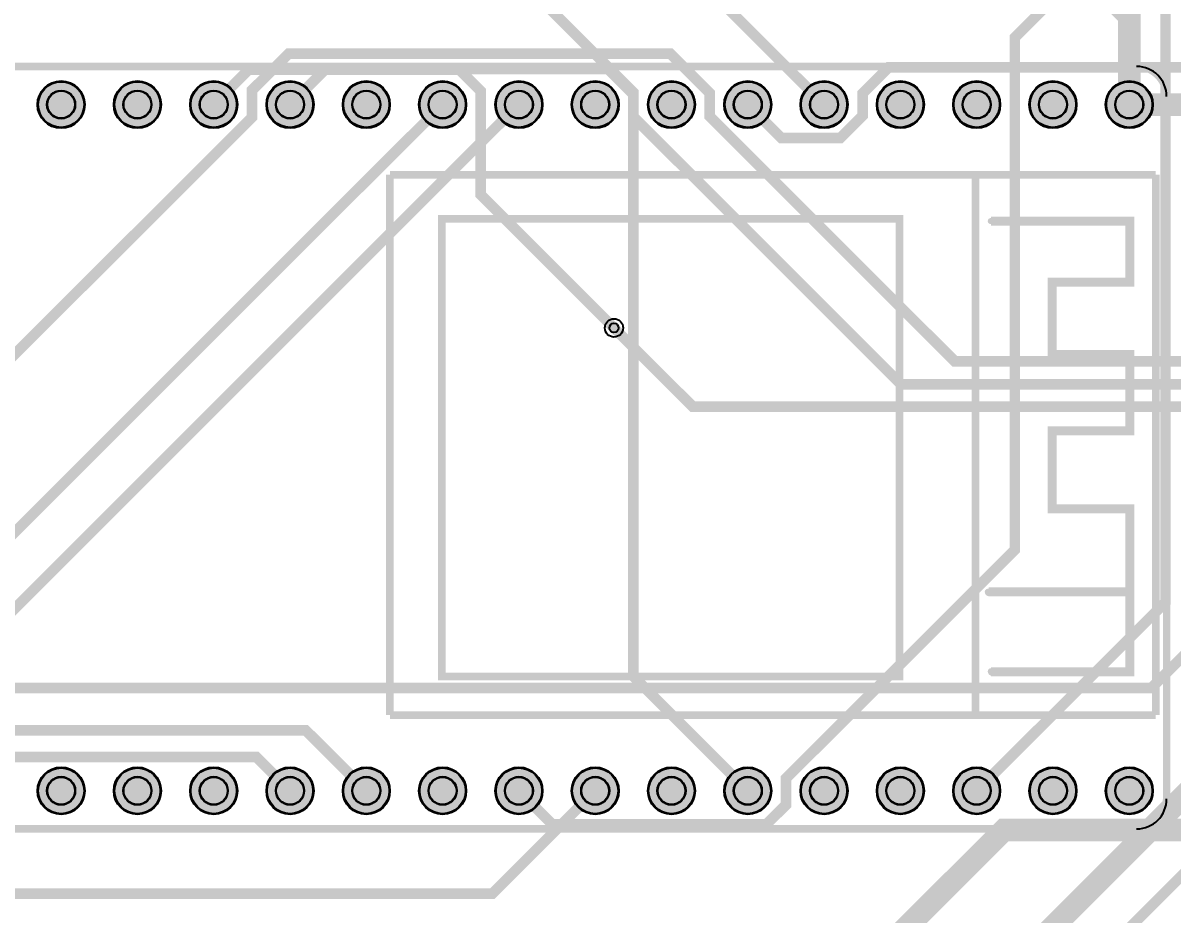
# Model space of a CAD drawing. Header units: millimetres. Extents: x -75 to 75, y -44 to 43.
# Drawn here: x -13.97 to 24.32, y -23.66 to 6.02 of the extents above; entities that cross this region are included whole.
import ezdxf

# ---------------------------------------------------------------- set-up
doc = ezdxf.new("R2010")
doc.units = ezdxf.units.MM
for name, color, linetype, true_color in [('BottomLayer', 7, 'Continuous', 0x0000ff), ('BottomSolderMaskLayer', 7, 'Continuous', 0xaa00ff), ('Document', 7, 'Continuous', 0xffffff), ('Hole', 7, 'Continuous', 0x222222), ('Multi-Layer', 7, 'Continuous', 0xc0c0c0), ('TopLayer', 7, 'Continuous', 0xff0000), ('TopSilkLayer', 7, 'Continuous', 0xffcc00), ('TopSolderMaskLayer', 7, 'Continuous', 0x800080)]:
    doc.layers.add(name, color=color, linetype=linetype, true_color=true_color)

msp = doc.modelspace()

# ---------------------------------------------------------------- hatches: boundary and pattern name
at = {"layer": 'BottomSolderMaskLayer'}
for points in [[(-13.487, 3.302, 1), (-11.913, 3.302, 1)], [(-10.947, 3.302, 1), (-9.373, 3.302, 1)], [(-8.407, 3.302, 1), (-6.833, 3.302, 1)], [(-5.867, 3.302, 1), (-4.293, 3.302, 1)], [(-3.327, 3.302, 1), (-1.753, 3.302, 1)], [(-0.787, 3.302, 1), (0.787, 3.302, 1)], [(1.753, 3.302, 1), (3.327, 3.302, 1)], [(4.293, 3.302, 1), (5.867, 3.302, 1)], [(6.833, 3.302, 1), (8.407, 3.302, 1)], [(9.373, 3.302, 1), (10.947, 3.302, 1)], [(11.913, 3.302, 1), (13.487, 3.302, 1)], [(14.453, 3.302, 1), (16.027, 3.302, 1)], [(16.993, 3.302, 1), (18.567, 3.302, 1)], [(19.533, 3.302, 1), (21.107, 3.302, 1)], [(22.073, 3.302, 1), (23.647, 3.302, 1)], [(-13.487, -19.558, 1), (-11.913, -19.558, 1)], [(-10.947, -19.558, 1), (-9.373, -19.558, 1)], [(-8.407, -19.558, 1), (-6.833, -19.558, 1)], [(-5.867, -19.558, 1), (-4.293, -19.558, 1)], [(-3.327, -19.558, 1), (-1.753, -19.558, 1)], [(-0.787, -19.558, 1), (0.787, -19.558, 1)], [(1.753, -19.558, 1), (3.327, -19.558, 1)], [(4.293, -19.558, 1), (5.867, -19.558, 1)], [(6.833, -19.558, 1), (8.407, -19.558, 1)], [(9.373, -19.558, 1), (10.947, -19.558, 1)], [(11.913, -19.558, 1), (13.487, -19.558, 1)], [(14.453, -19.558, 1), (16.027, -19.558, 1)], [(16.993, -19.558, 1), (18.567, -19.558, 1)], [(19.533, -19.558, 1), (21.107, -19.558, 1)], [(22.073, -19.558, 1), (23.647, -19.558, 1)]]:
    msp.add_hatch(color=256, dxfattribs=at).paths.add_polyline_path(points)
at = {"layer": 'Document'}
for points in [[(-23.155, 4.699), (23.105, 4.699), (23.121, 4.698), (23.137, 4.695), (23.153, 4.689), (23.168, 4.682), (23.182, 4.673), (23.194, 4.662), (23.205, 4.649), (23.215, 4.635), (23.222, 4.621), (23.227, 4.605), (23.231, 4.589), (23.232, 4.572), (23.231, 4.555), (23.227, 4.539), (23.222, 4.523), (23.215, 4.508), (23.205, 4.495), (23.194, 4.482), (23.182, 4.471), (23.168, 4.462), (23.153, 4.455), (23.137, 4.449), (23.121, 4.446), (23.105, 4.445), (-23.155, 4.445), (-23.172, 4.446), (-23.188, 4.449), (-23.204, 4.455), (-23.219, 4.462), (-23.233, 4.471), (-23.245, 4.482), (-23.256, 4.495), (-23.265, 4.508), (-23.273, 4.523), (-23.278, 4.539), (-23.281, 4.555), (-23.282, 4.572), (-23.281, 4.589), (-23.278, 4.605), (-23.273, 4.621), (-23.265, 4.635), (-23.256, 4.649), (-23.245, 4.662), (-23.233, 4.673), (-23.219, 4.682), (-23.204, 4.689), (-23.188, 4.695), (-23.172, 4.698), (-23.155, 4.699)], [(23.105, 4.445), (23.147, 4.444), (23.19, 4.441), (23.233, 4.436), (23.275, 4.428), (23.317, 4.419), (23.358, 4.407), (23.399, 4.394), (23.439, 4.379), (23.478, 4.361), (23.516, 4.342), (23.553, 4.321), (23.59, 4.298), (23.625, 4.273), (23.658, 4.247), (23.691, 4.219), (23.722, 4.189), (23.751, 4.158), (23.779, 4.126), (23.806, 4.092), (23.83, 4.057), (23.853, 4.021), (23.875, 3.984), (23.894, 3.945), (23.911, 3.906), (23.927, 3.866), (23.94, 3.825), (23.951, 3.784), (23.961, 3.742), (23.968, 3.7), (23.973, 3.658), (23.977, 3.615), (23.978, 3.572), (23.979, 3.555), (23.982, 3.539), (23.987, 3.523), (23.995, 3.508), (24.004, 3.495), (24.015, 3.482), (24.027, 3.471), (24.041, 3.462), (24.056, 3.455), (24.072, 3.449), (24.088, 3.446), (24.105, 3.445), (24.121, 3.446), (24.137, 3.449), (24.153, 3.455), (24.168, 3.462), (24.182, 3.471), (24.194, 3.482), (24.205, 3.495), (24.215, 3.508), (24.222, 3.523), (24.227, 3.539), (24.231, 3.555), (24.232, 3.572), (24.231, 3.621), (24.227, 3.67), (24.222, 3.719), (24.215, 3.768), (24.205, 3.816), (24.193, 3.864), (24.179, 3.911), (24.164, 3.957), (24.146, 4.003), (24.126, 4.048), (24.104, 4.092), (24.081, 4.135), (24.055, 4.178), (24.028, 4.218), (23.999, 4.258), (23.968, 4.296), (23.936, 4.333), (23.902, 4.369), (23.866, 4.403), (23.829, 4.435), (23.791, 4.466), (23.751, 4.495), (23.71, 4.522), (23.668, 4.548), (23.625, 4.572), (23.581, 4.593), (23.536, 4.613), (23.49, 4.631), (23.444, 4.647), (23.396, 4.661), (23.349, 4.672), (23.3, 4.682), (23.252, 4.689), (23.203, 4.695), (23.154, 4.698), (23.105, 4.699), (23.088, 4.698), (23.072, 4.695), (23.056, 4.689), (23.041, 4.682), (23.027, 4.673), (23.015, 4.662), (23.004, 4.649), (22.995, 4.635), (22.987, 4.621), (22.982, 4.605), (22.979, 4.589), (22.978, 4.572), (22.979, 4.555), (22.982, 4.539), (22.987, 4.523), (22.995, 4.508), (23.004, 4.495), (23.015, 4.482), (23.027, 4.471), (23.041, 4.462), (23.056, 4.455), (23.072, 4.449), (23.088, 4.446), (23.105, 4.445)], [(24.232, 3.572), (24.232, -19.828), (24.231, -19.845), (24.227, -19.861), (24.222, -19.877), (24.215, -19.892), (24.205, -19.905), (24.194, -19.918), (24.182, -19.929), (24.168, -19.938), (24.153, -19.945), (24.137, -19.951), (24.121, -19.954), (24.105, -19.955), (24.088, -19.954), (24.072, -19.951), (24.056, -19.945), (24.041, -19.938), (24.027, -19.929), (24.015, -19.918), (24.004, -19.905), (23.995, -19.892), (23.987, -19.877), (23.982, -19.861), (23.979, -19.845), (23.978, -19.828), (23.978, 3.572), (23.979, 3.589), (23.982, 3.605), (23.987, 3.621), (23.995, 3.635), (24.004, 3.649), (24.015, 3.662), (24.027, 3.673), (24.041, 3.682), (24.056, 3.689), (24.072, 3.695), (24.088, 3.698), (24.105, 3.699), (24.121, 3.698), (24.137, 3.695), (24.153, 3.689), (24.168, 3.682), (24.182, 3.673), (24.194, 3.662), (24.205, 3.649), (24.215, 3.635), (24.222, 3.621), (24.227, 3.605), (24.231, 3.589), (24.232, 3.572)], [(18.25, -0.478), (22.9, -0.478), (22.914, -0.479), (22.928, -0.482), (22.942, -0.487), (22.954, -0.494), (22.965, -0.502), (22.976, -0.513), (22.984, -0.524), (22.991, -0.536), (22.996, -0.55), (22.999, -0.564), (23, -0.578), (23, -2.628), (22.999, -2.642), (22.996, -2.656), (22.991, -2.67), (22.984, -2.682), (22.976, -2.694), (22.965, -2.704), (22.954, -2.712), (22.942, -2.719), (22.928, -2.724), (22.914, -2.727), (22.9, -2.728), (20.4, -2.728), (20.4, -4.928), (22.9, -4.928), (22.914, -4.929), (22.928, -4.932), (22.942, -4.937), (22.954, -4.944), (22.965, -4.952), (22.976, -4.963), (22.984, -4.974), (22.991, -4.986), (22.996, -5), (22.999, -5.014), (23, -5.028), (23, -7.578), (22.999, -7.592), (22.996, -7.606), (22.991, -7.62), (22.984, -7.632), (22.976, -7.644), (22.965, -7.654), (22.954, -7.662), (22.942, -7.669), (22.928, -7.674), (22.914, -7.677), (22.9, -7.678), (20.4, -7.678), (20.4, -10.028), (22.85, -10.028), (22.868, -10.029), (22.886, -10.032), (22.903, -10.038), (22.92, -10.045), (22.935, -10.055), (22.949, -10.066), (22.962, -10.079), (22.973, -10.093), (22.983, -10.108), (22.99, -10.125), (22.996, -10.142), (22.999, -10.16), (23, -10.178), (23, -15.578), (22.999, -15.596), (22.996, -15.614), (22.99, -15.631), (22.983, -15.648), (22.973, -15.663), (22.962, -15.677), (22.949, -15.69), (22.935, -15.701), (22.92, -15.711), (22.903, -15.718), (22.886, -15.724), (22.868, -15.727), (22.85, -15.728), (18.3, -15.728), (18.282, -15.727), (18.264, -15.724), (18.247, -15.718), (18.23, -15.711), (18.215, -15.701), (18.201, -15.69), (18.188, -15.677), (18.177, -15.663), (18.167, -15.648), (18.16, -15.631), (18.154, -15.614), (18.151, -15.596), (18.15, -15.578), (18.151, -15.564), (18.154, -15.55), (18.159, -15.536), (18.166, -15.524), (18.174, -15.513), (18.185, -15.502), (18.196, -15.494), (18.208, -15.487), (18.222, -15.482), (18.236, -15.479), (18.25, -15.478), (22.75, -15.478), (22.75, -13.078), (18.2, -13.078), (18.182, -13.077), (18.164, -13.074), (18.147, -13.068), (18.13, -13.061), (18.115, -13.051), (18.101, -13.04), (18.088, -13.027), (18.077, -13.013), (18.067, -12.998), (18.06, -12.981), (18.054, -12.964), (18.051, -12.946), (18.05, -12.928), (18.051, -12.914), (18.054, -12.9), (18.059, -12.886), (18.066, -12.874), (18.074, -12.863), (18.085, -12.852), (18.096, -12.844), (18.108, -12.837), (18.122, -12.832), (18.136, -12.829), (18.15, -12.828), (22.75, -12.828), (22.75, -10.278), (20.25, -10.278), (20.236, -10.277), (20.222, -10.274), (20.208, -10.269), (20.196, -10.262), (20.185, -10.254), (20.174, -10.244), (20.166, -10.232), (20.159, -10.22), (20.154, -10.206), (20.151, -10.192), (20.15, -10.178), (20.15, -7.628), (20.151, -7.607), (20.154, -7.586), (20.16, -7.566), (20.167, -7.547), (20.177, -7.528), (20.188, -7.51), (20.201, -7.494), (20.216, -7.479), (20.232, -7.466), (20.25, -7.455), (20.269, -7.445), (20.288, -7.438), (20.308, -7.432), (20.329, -7.429), (20.35, -7.428), (22.75, -7.428), (22.75, -5.128), (20.35, -5.128), (20.329, -5.127), (20.308, -5.124), (20.288, -5.118), (20.269, -5.111), (20.25, -5.101), (20.232, -5.09), (20.216, -5.077), (20.201, -5.062), (20.188, -5.046), (20.177, -5.028), (20.167, -5.009), (20.16, -4.99), (20.154, -4.97), (20.151, -4.949), (20.15, -4.928), (20.15, -2.628), (20.151, -2.61), (20.154, -2.592), (20.16, -2.575), (20.167, -2.558), (20.177, -2.543), (20.188, -2.529), (20.201, -2.516), (20.215, -2.505), (20.23, -2.495), (20.247, -2.488), (20.264, -2.482), (20.282, -2.479), (20.3, -2.478), (22.8, -2.478), (22.8, -0.678), (18.25, -0.678), (18.236, -0.677), (18.222, -0.674), (18.208, -0.669), (18.196, -0.662), (18.185, -0.654), (18.174, -0.644), (18.166, -0.632), (18.159, -0.62), (18.154, -0.606), (18.151, -0.592), (18.15, -0.578), (18.151, -0.564), (18.154, -0.55), (18.159, -0.536), (18.166, -0.524), (18.174, -0.513), (18.185, -0.502), (18.196, -0.494), (18.208, -0.487), (18.222, -0.482), (18.236, -0.479), (18.25, -0.478)], [(23.978, -19.828), (23.977, -19.871), (23.973, -19.914), (23.968, -19.956), (23.961, -19.998), (23.951, -20.04), (23.94, -20.081), (23.927, -20.122), (23.911, -20.162), (23.894, -20.201), (23.875, -20.24), (23.853, -20.277), (23.83, -20.313), (23.806, -20.348), (23.779, -20.382), (23.751, -20.414), (23.722, -20.445), (23.691, -20.475), (23.658, -20.503), (23.625, -20.529), (23.59, -20.554), (23.553, -20.577), (23.516, -20.598), (23.478, -20.617), (23.439, -20.635), (23.399, -20.65), (23.358, -20.663), (23.317, -20.675), (23.275, -20.684), (23.233, -20.692), (23.19, -20.697), (23.147, -20.7), (23.105, -20.701), (23.088, -20.702), (23.072, -20.705), (23.056, -20.711), (23.041, -20.718), (23.027, -20.727), (23.015, -20.738), (23.004, -20.751), (22.995, -20.765), (22.987, -20.779), (22.982, -20.795), (22.979, -20.811), (22.978, -20.828), (22.979, -20.845), (22.982, -20.861), (22.987, -20.877), (22.995, -20.892), (23.004, -20.905), (23.015, -20.918), (23.027, -20.929), (23.041, -20.938), (23.056, -20.945), (23.072, -20.951), (23.088, -20.954), (23.105, -20.955), (23.154, -20.954), (23.203, -20.951), (23.252, -20.945), (23.3, -20.938), (23.349, -20.928), (23.396, -20.917), (23.444, -20.903), (23.49, -20.887), (23.536, -20.869), (23.581, -20.849), (23.625, -20.828), (23.668, -20.804), (23.71, -20.779), (23.751, -20.751), (23.791, -20.722), (23.829, -20.691), (23.866, -20.659), (23.902, -20.625), (23.936, -20.589), (23.968, -20.552), (23.999, -20.514), (24.028, -20.474), (24.055, -20.434), (24.081, -20.392), (24.104, -20.348), (24.126, -20.304), (24.146, -20.259), (24.164, -20.213), (24.179, -20.167), (24.193, -20.12), (24.205, -20.072), (24.215, -20.024), (24.222, -19.975), (24.227, -19.926), (24.231, -19.877), (24.232, -19.828), (24.231, -19.811), (24.227, -19.795), (24.222, -19.779), (24.215, -19.765), (24.205, -19.751), (24.194, -19.738), (24.182, -19.727), (24.168, -19.718), (24.153, -19.711), (24.137, -19.705), (24.121, -19.702), (24.105, -19.701), (24.088, -19.702), (24.072, -19.705), (24.056, -19.711), (24.041, -19.718), (24.027, -19.727), (24.015, -19.738), (24.004, -19.751), (23.995, -19.765), (23.987, -19.779), (23.982, -19.795), (23.979, -19.811), (23.978, -19.828)], [(23.105, -20.955), (-23.155, -20.955), (-23.172, -20.954), (-23.188, -20.951), (-23.204, -20.945), (-23.219, -20.938), (-23.233, -20.929), (-23.245, -20.918), (-23.256, -20.905), (-23.265, -20.892), (-23.273, -20.877), (-23.278, -20.861), (-23.281, -20.845), (-23.282, -20.828), (-23.281, -20.811), (-23.278, -20.795), (-23.273, -20.779), (-23.265, -20.765), (-23.256, -20.751), (-23.245, -20.738), (-23.233, -20.727), (-23.219, -20.718), (-23.204, -20.711), (-23.188, -20.705), (-23.172, -20.702), (-23.155, -20.701), (23.105, -20.701), (23.121, -20.702), (23.137, -20.705), (23.153, -20.711), (23.168, -20.718), (23.182, -20.727), (23.194, -20.738), (23.205, -20.751), (23.215, -20.765), (23.222, -20.779), (23.227, -20.795), (23.231, -20.811), (23.232, -20.828), (23.231, -20.845), (23.227, -20.861), (23.222, -20.877), (23.215, -20.892), (23.205, -20.905), (23.194, -20.918), (23.182, -20.929), (23.168, -20.938), (23.153, -20.945), (23.137, -20.951), (23.121, -20.954), (23.105, -20.955)]]:
    msp.add_hatch(color=256, dxfattribs=at).paths.add_polyline_path(points)
at = {"layer": 'Multi-Layer'}
for points in [[(-13.462, 3.302, 1), (-11.938, 3.302, 1)], [(-10.922, 3.302, 1), (-9.398, 3.302, 1)], [(-8.382, 3.302, 1), (-6.858, 3.302, 1)], [(-5.842, 3.302, 1), (-4.318, 3.302, 1)], [(-3.302, 3.302, 1), (-1.778, 3.302, 1)], [(-0.762, 3.302, 1), (0.762, 3.302, 1)], [(1.778, 3.302, 1), (3.302, 3.302, 1)], [(4.318, 3.302, 1), (5.842, 3.302, 1)], [(6.858, 3.302, 1), (8.382, 3.302, 1)], [(9.398, 3.302, 1), (10.922, 3.302, 1)], [(11.938, 3.302, 1), (13.462, 3.302, 1)], [(14.478, 3.302, 1), (16.002, 3.302, 1)], [(17.018, 3.302, 1), (18.542, 3.302, 1)], [(19.558, 3.302, 1), (21.082, 3.302, 1)], [(22.098, 3.302, 1), (23.622, 3.302, 1)], [(-13.462, -19.558, 1), (-11.938, -19.558, 1)], [(-10.922, -19.558, 1), (-9.398, -19.558, 1)], [(-8.382, -19.558, 1), (-6.858, -19.558, 1)], [(-5.842, -19.558, 1), (-4.318, -19.558, 1)], [(-3.302, -19.558, 1), (-1.778, -19.558, 1)], [(-0.762, -19.558, 1), (0.762, -19.558, 1)], [(1.778, -19.558, 1), (3.302, -19.558, 1)], [(4.318, -19.558, 1), (5.842, -19.558, 1)], [(6.858, -19.558, 1), (8.382, -19.558, 1)], [(9.398, -19.558, 1), (10.922, -19.558, 1)], [(11.938, -19.558, 1), (13.462, -19.558, 1)], [(14.478, -19.558, 1), (16.002, -19.558, 1)], [(17.018, -19.558, 1), (18.542, -19.558, 1)], [(19.558, -19.558, 1), (21.082, -19.558, 1)], [(22.098, -19.558, 1), (23.622, -19.558, 1)]]:
    msp.add_hatch(color=256, dxfattribs=at).paths.add_polyline_path(points)
at = {"layer": 'TopSolderMaskLayer'}
for points in [[(-13.487, 3.302, 1), (-11.913, 3.302, 1)], [(-10.947, 3.302, 1), (-9.373, 3.302, 1)], [(-8.407, 3.302, 1), (-6.833, 3.302, 1)], [(-5.867, 3.302, 1), (-4.293, 3.302, 1)], [(-3.327, 3.302, 1), (-1.753, 3.302, 1)], [(-0.787, 3.302, 1), (0.787, 3.302, 1)], [(1.753, 3.302, 1), (3.327, 3.302, 1)], [(4.293, 3.302, 1), (5.867, 3.302, 1)], [(6.833, 3.302, 1), (8.407, 3.302, 1)], [(9.373, 3.302, 1), (10.947, 3.302, 1)], [(11.913, 3.302, 1), (13.487, 3.302, 1)], [(14.453, 3.302, 1), (16.027, 3.302, 1)], [(16.993, 3.302, 1), (18.567, 3.302, 1)], [(19.533, 3.302, 1), (21.107, 3.302, 1)], [(22.073, 3.302, 1), (23.647, 3.302, 1)], [(-13.487, -19.558, 1), (-11.913, -19.558, 1)], [(-10.947, -19.558, 1), (-9.373, -19.558, 1)], [(-8.407, -19.558, 1), (-6.833, -19.558, 1)], [(-5.867, -19.558, 1), (-4.293, -19.558, 1)], [(-3.327, -19.558, 1), (-1.753, -19.558, 1)], [(-0.787, -19.558, 1), (0.787, -19.558, 1)], [(1.753, -19.558, 1), (3.327, -19.558, 1)], [(4.293, -19.558, 1), (5.867, -19.558, 1)], [(6.833, -19.558, 1), (8.407, -19.558, 1)], [(9.373, -19.558, 1), (10.947, -19.558, 1)], [(11.913, -19.558, 1), (13.487, -19.558, 1)], [(14.453, -19.558, 1), (16.027, -19.558, 1)], [(16.993, -19.558, 1), (18.567, -19.558, 1)], [(19.533, -19.558, 1), (21.107, -19.558, 1)], [(22.073, -19.558, 1), (23.647, -19.558, 1)]]:
    msp.add_hatch(color=256, dxfattribs=at).paths.add_polyline_path(points)

# ---------------------------------------------------------------- linework, layer by layer
at = {"layer": 'BottomLayer'}
for points, const_width in [([(3.82, 40), (2.572, 38.752), (-1.784, 38.752), (-2.508, 39.476), (-2.508, 41.026), (-2.729, 41.248), (-4.944, 41.248), (-5.117, 41.076), (-5.117, 15.177), (6.35, 3.711), (6.35, -15.748), (10.16, -19.558)], 0.354), ([(1.28, 40), (2.628, 41.348), (4.415, 41.348), (24.067, 21.696), (24.067, -13.271), (17.78, -19.558)], 0.354), ([(7.967, 21.146), (22.86, 6.253), (22.86, 3.302)], 0.75), ([(2.54, -19.558), (3.659, -20.677), (10.78, -20.677), (11.43, -20.027), (11.43, -19.149), (19.05, -11.529), (19.05, 5.533), (20.689, 7.171)], 0.354), ([(-7.62, 3.302), (-6.454, 4.468), (0.553, 4.468), (1.27, 3.751), (1.27, 0.299), (5.705, -4.137)], 0.354), ([(0, 3.302), (-21.744, -18.442), (-26.759, -18.442)], 0.354), ([(29.083, -14.821), (28.272, -15.633), (28.272, -16.139), (9.962, -34.448), (-8.757, -34.448), (-10.16, -35.85)], 0.75), ([(29.122, -15.998), (29.122, -17.868), (8.89, -38.1)], 0.354)]:
    msp.add_lwpolyline(points, dxfattribs=dict(at, const_width=const_width))
at = {"layer": 'BottomSolderMaskLayer'}
for centre, radius in [((-12.7, 3.302), 0.787), ((-10.16, 3.302), 0.787), ((-7.62, 3.302), 0.787), ((-5.08, 3.302), 0.787), ((-2.54, 3.302), 0.787), ((0, 3.302), 0.787), ((2.54, 3.302), 0.787), ((5.08, 3.302), 0.787), ((7.62, 3.302), 0.787), ((10.16, 3.302), 0.787), ((12.7, 3.302), 0.787), ((15.24, 3.302), 0.787), ((17.78, 3.302), 0.787), ((20.32, 3.302), 0.787), ((22.86, 3.302), 0.787), ((-12.7, 3.302), 0.472), ((-10.16, 3.302), 0.472), ((-7.62, 3.302), 0.472), ((-5.08, 3.302), 0.472), ((-2.54, 3.302), 0.472), ((0, 3.302), 0.472), ((2.54, 3.302), 0.472), ((5.08, 3.302), 0.472), ((7.62, 3.302), 0.472), ((10.16, 3.302), 0.472), ((12.7, 3.302), 0.472), ((15.24, 3.302), 0.472), ((17.78, 3.302), 0.472), ((20.32, 3.302), 0.472), ((22.86, 3.302), 0.472), ((-12.7, -19.558), 0.787), ((-12.7, -19.558), 0.472), ((-10.16, -19.558), 0.787), ((-10.16, -19.558), 0.472), ((-7.62, -19.558), 0.787), ((-7.62, -19.558), 0.472), ((-5.08, -19.558), 0.787), ((-5.08, -19.558), 0.472), ((-2.54, -19.558), 0.787), ((-2.54, -19.558), 0.472), ((0, -19.558), 0.787), ((0, -19.558), 0.472), ((2.54, -19.558), 0.787), ((2.54, -19.558), 0.472), ((5.08, -19.558), 0.787), ((5.08, -19.558), 0.472), ((7.62, -19.558), 0.787), ((7.62, -19.558), 0.472), ((10.16, -19.558), 0.787), ((10.16, -19.558), 0.472), ((12.7, -19.558), 0.787), ((12.7, -19.558), 0.472), ((15.24, -19.558), 0.787), ((15.24, -19.558), 0.472), ((17.78, -19.558), 0.787), ((17.78, -19.558), 0.472), ((20.32, -19.558), 0.787), ((20.32, -19.558), 0.472), ((22.86, -19.558), 0.787), ((22.86, -19.558), 0.472)]:
    msp.add_circle(centre, radius, dxfattribs=at)
at = {"layer": 'Hole'}
msp.add_circle((5.705, -4.137), 0.153, dxfattribs=at)
at = {"layer": 'Multi-Layer'}
for centre, radius in [((-12.7, 3.302), 0.762), ((-10.16, 3.302), 0.762), ((-7.62, 3.302), 0.762), ((-5.08, 3.302), 0.762), ((-2.54, 3.302), 0.762), ((0, 3.302), 0.762), ((2.54, 3.302), 0.762), ((5.08, 3.302), 0.762), ((7.62, 3.302), 0.762), ((10.16, 3.302), 0.762), ((12.7, 3.302), 0.762), ((15.24, 3.302), 0.762), ((17.78, 3.302), 0.762), ((20.32, 3.302), 0.762), ((22.86, 3.302), 0.762), ((-12.7, 3.302), 0.457), ((-10.16, 3.302), 0.457), ((-7.62, 3.302), 0.457), ((-5.08, 3.302), 0.457), ((-2.54, 3.302), 0.457), ((0, 3.302), 0.457), ((2.54, 3.302), 0.457), ((5.08, 3.302), 0.457), ((7.62, 3.302), 0.457), ((10.16, 3.302), 0.457), ((12.7, 3.302), 0.457), ((15.24, 3.302), 0.457), ((17.78, 3.302), 0.457), ((20.32, 3.302), 0.457), ((22.86, 3.302), 0.457), ((5.705, -4.137), 0.305), ((-12.7, -19.558), 0.762), ((-12.7, -19.558), 0.457), ((-10.16, -19.558), 0.762), ((-10.16, -19.558), 0.457), ((-7.62, -19.558), 0.762), ((-7.62, -19.558), 0.457), ((-5.08, -19.558), 0.762), ((-5.08, -19.558), 0.457), ((-2.54, -19.558), 0.762), ((-2.54, -19.558), 0.457), ((0, -19.558), 0.762), ((0, -19.558), 0.457), ((2.54, -19.558), 0.762), ((2.54, -19.558), 0.457), ((5.08, -19.558), 0.762), ((5.08, -19.558), 0.457), ((7.62, -19.558), 0.762), ((7.62, -19.558), 0.457), ((10.16, -19.558), 0.762), ((10.16, -19.558), 0.457), ((12.7, -19.558), 0.762), ((12.7, -19.558), 0.457), ((15.24, -19.558), 0.762), ((15.24, -19.558), 0.457), ((17.78, -19.558), 0.762), ((17.78, -19.558), 0.457), ((20.32, -19.558), 0.762), ((20.32, -19.558), 0.457), ((22.86, -19.558), 0.762), ((22.86, -19.558), 0.457)]:
    msp.add_circle(centre, radius, dxfattribs=at)
at = {"layer": 'TopLayer'}
for points, const_width in [([(-44.34, 12.7), (-42.902, 11.262), (-19.404, 11.262), (-14.824, 6.682), (9.32, 6.682), (12.7, 3.302)], 0.354), ([(-51.357, -13.589), (-22.815, -13.589), (-6.35, 2.876), (-6.35, 3.778), (-5.13, 4.998), (7.58, 4.998), (8.89, 3.688), (8.89, 2.911), (17.052, -5.25), (44.728, -5.25)], 0.354), ([(63.391, -8.128), (63.391, -7.575), (61.832, -6.017), (15.26, -6.017), (6.35, 2.893), (6.35, 3.644), (5.504, 4.49), (-3.892, 4.49), (-5.08, 3.302)], 0.354), ([(10.16, 3.302), (11.274, 2.188), (13.235, 2.188), (13.987, 2.939), (13.987, 3.676), (14.857, 4.546), (49.093, 4.546), (50.277, 3.362), (52.002, 3.362), (53.34, 4.7)], 0.354), ([(2.54, 3.302), (-16.264, -15.502), (-54.752, -15.502), (-54.942, -15.312), (-55.469, -15.312), (-55.66, -15.502), (-65.309, -15.502), (-67.437, -17.63)], 0.354), ([(22.86, 3.302), (43.093, 3.302), (47.665, -1.27)], 0.75), ([(5.705, -4.137), (8.334, -6.765), (59.06, -6.765), (59.808, -7.512), (60.455, -7.512), (61.39, -8.447), (61.39, -10.541)], 0.354), ([(-51.357, -16.129), (23.598, -16.129), (27.749, -11.977), (41.911, -11.977)], 0.354), ([(-2.54, -19.558), (-4.556, -17.542), (-46.738, -17.542), (-47.864, -18.669), (-51.357, -18.669)], 0.354), ([(45.365, -17.899), (41.054, -17.899), (38.086, -20.866), (18.686, -20.866), (13.384, -26.168), (-10.535, -26.168)], 0.75), ([(-57.102, -18.669), (-56.475, -19.296), (-47.773, -19.296), (-47.662, -19.185), (-41.453, -19.185), (-40.837, -19.801), (-27.207, -19.801), (-25.841, -18.435), (-6.203, -18.435), (-5.08, -19.558)], 0.354), ([(5.08, -19.558), (1.652, -22.986), (-46.872, -22.986), (-48.007, -21.851), (-52.415, -21.851)], 0.354)]:
    msp.add_lwpolyline(points, dxfattribs=dict(at, const_width=const_width))
at = {"layer": 'TopSilkLayer'}
for points, const_width in [([(-23.155, 4.572), (23.105, 4.572)], 0.254), ([(24.105, 3.572), (24.105, -19.828)], 0.254), ([(23.744, 0.963), (10.244, 0.963), (-1.755, 0.963)], 0.254), ([(-1.755, 0.963), (-1.755, -17.038)], 0.254), ([(17.745, 0.963), (17.745, -15.037), (17.745, -17.038)], 0.254), ([(23.744, 0.963), (23.744, -17.038)], 0.254), ([(18.258, -15.596), (22.88, -15.596), (22.88, -10.16), (20.29, -10.16), (20.29, -7.569), (22.88, -7.569), (22.88, -5.029), (20.29, -5.029), (20.29, -2.616), (22.88, -2.616), (22.88, -0.584), (18.258, -0.584)], 0.3), ([(18.181, -12.929), (22.868, -12.929)], 0.3), ([(23.744, -17.038), (-1.755, -17.038)], 0.254), ([(23.105, -20.828), (-23.155, -20.828)], 0.254)]:
    msp.add_lwpolyline(points, dxfattribs=dict(at, const_width=const_width))
at = {"layer": 'TopSilkLayer', "const_width": 0.254}
msp.add_lwpolyline([(15.21, -0.508), (-0.03, -0.508), (-0.03, -15.748), (15.21, -15.748), (15.21, -0.508)], close=True, dxfattribs=at)
at = {"layer": 'TopSilkLayer'}
for centre, start, end in [((23.105, 3.572), 0, 90), ((23.105, -19.828), 270, 0)]:
    msp.add_arc(centre, 1, start, end, dxfattribs=at)
at = {"layer": 'TopSolderMaskLayer'}
for centre, radius in [((-12.7, 3.302), 0.787), ((-10.16, 3.302), 0.787), ((-7.62, 3.302), 0.787), ((-5.08, 3.302), 0.787), ((-2.54, 3.302), 0.787), ((0, 3.302), 0.787), ((2.54, 3.302), 0.787), ((5.08, 3.302), 0.787), ((7.62, 3.302), 0.787), ((10.16, 3.302), 0.787), ((12.7, 3.302), 0.787), ((15.24, 3.302), 0.787), ((17.78, 3.302), 0.787), ((20.32, 3.302), 0.787), ((22.86, 3.302), 0.787), ((-12.7, 3.302), 0.472), ((-10.16, 3.302), 0.472), ((-7.62, 3.302), 0.472), ((-5.08, 3.302), 0.472), ((-2.54, 3.302), 0.472), ((0, 3.302), 0.472), ((2.54, 3.302), 0.472), ((5.08, 3.302), 0.472), ((7.62, 3.302), 0.472), ((10.16, 3.302), 0.472), ((12.7, 3.302), 0.472), ((15.24, 3.302), 0.472), ((17.78, 3.302), 0.472), ((20.32, 3.302), 0.472), ((22.86, 3.302), 0.472), ((-12.7, -19.558), 0.787), ((-12.7, -19.558), 0.472), ((-10.16, -19.558), 0.787), ((-10.16, -19.558), 0.472), ((-7.62, -19.558), 0.787), ((-7.62, -19.558), 0.472), ((-5.08, -19.558), 0.787), ((-5.08, -19.558), 0.472), ((-2.54, -19.558), 0.787), ((-2.54, -19.558), 0.472), ((0, -19.558), 0.787), ((0, -19.558), 0.472), ((2.54, -19.558), 0.787), ((2.54, -19.558), 0.472), ((5.08, -19.558), 0.787), ((5.08, -19.558), 0.472), ((7.62, -19.558), 0.787), ((7.62, -19.558), 0.472), ((10.16, -19.558), 0.787), ((10.16, -19.558), 0.472), ((12.7, -19.558), 0.787), ((12.7, -19.558), 0.472), ((15.24, -19.558), 0.787), ((15.24, -19.558), 0.472), ((17.78, -19.558), 0.787), ((17.78, -19.558), 0.472), ((20.32, -19.558), 0.787), ((20.32, -19.558), 0.472), ((22.86, -19.558), 0.787), ((22.86, -19.558), 0.472)]:
    msp.add_circle(centre, radius, dxfattribs=at)

doc.saveas('drawing.dxf')
